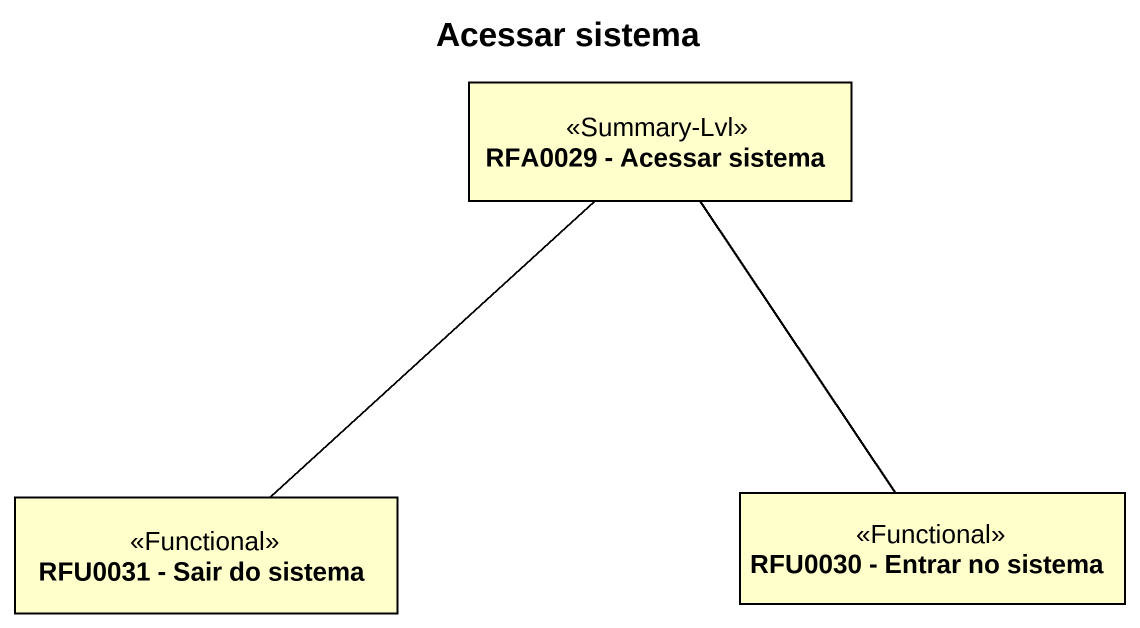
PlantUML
@startuml
title Acessar sistema
hide circle
hide empty members
class "RFA0029 - Acessar sistema" as RFA0029_Acessar_sistema <<Summary-Lvl>>
class "RFU0031 - Sair do sistema" as RFU0031_Sair_do_sistema <<Functional>>
class "RFU0030 - Entrar no sistema" as RFU0030_Entrar_no_sistema <<Functional>>
RFA0029_Acessar_sistema -- RFU0031_Sair_do_sistema
RFA0029_Acessar_sistema -- RFU0030_Entrar_no_sistema
@enduml
